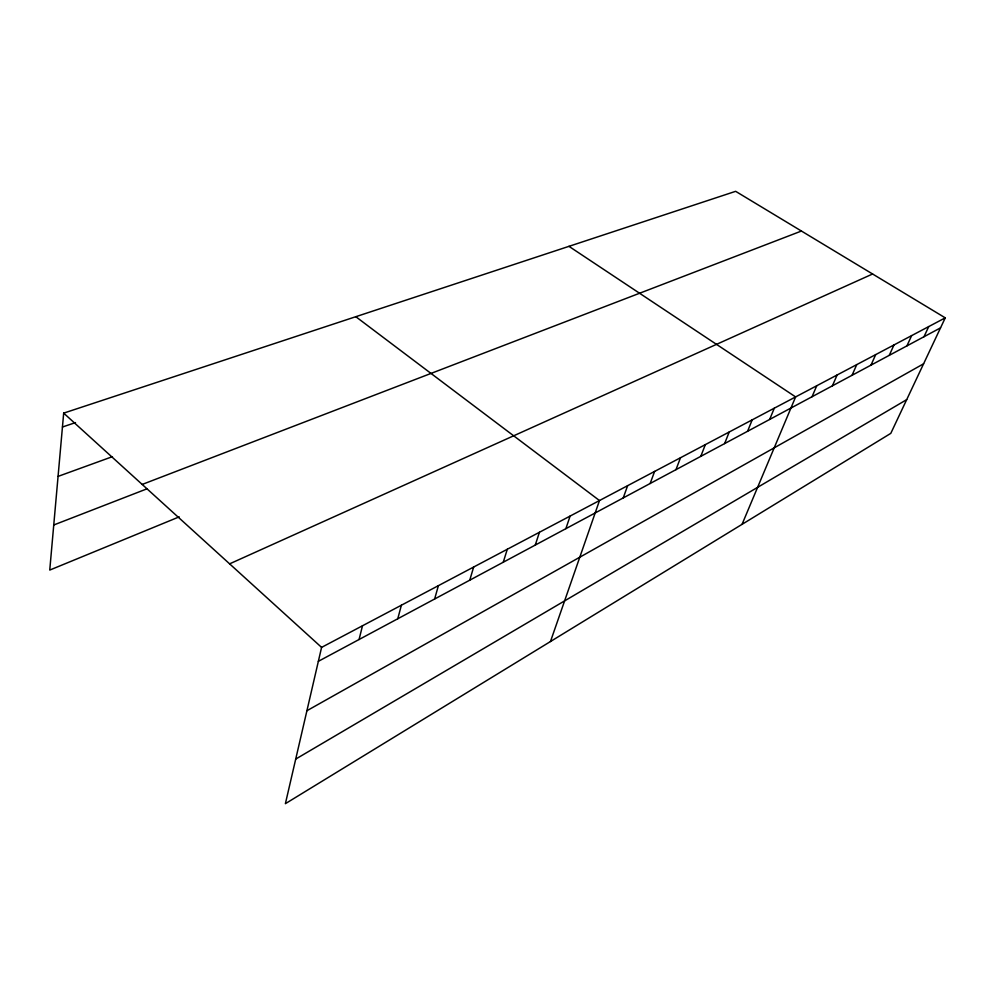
<?xml version="1.0" encoding="UTF-8"?>
<svg xmlns="http://www.w3.org/2000/svg" width="995" height="995" viewBox="0 0 995 995"><rect width="100%" height="100%" fill="white"/><g stroke="black" fill="none" stroke-linecap="round" stroke-linejoin="round"><path stroke-width="1.49" d="M945.25 317.853L321.584 647.384L285.391 803.674L890.799 433.36L945.25 317.853L735.641 191.326L63.68 413.124L49.75 570.073L179.224 516.853M359.071 639.511L362.491 625.768M397.776 618.753L401.383 605.221M434.628 599.002L438.397 585.669M469.752 580.184L473.657 567.038M503.259 562.225L507.288 549.265M535.273 545.061L539.414 532.288M565.881 528.656L570.11 516.069M550.471 641.539L599.487 500.547L355.812 316.696M623.243 497.91L627.634 485.672M650.158 483.495L654.611 471.419M675.978 469.652L680.493 457.75M700.791 456.357L705.343 444.616M724.634 443.571L729.223 431.992M747.581 431.283L752.195 419.853M769.657 419.442L774.309 408.174M742.046 524.353L795.614 396.918L568.953 246.337M812.057 396.719L816.746 385.749M832.417 385.811L837.118 374.991M852.043 375.289L856.757 364.605M870.986 365.14L875.699 354.593M889.269 355.339L893.995 344.929M906.93 345.862L911.656 335.601M924.007 336.708L928.733 326.571M295.726 759.073L906.694 399.642M306.908 710.729L923.596 363.797M318.35 661.327L940.536 327.865M229.609 563.854L872.603 273.998M53.755 524.987L147.123 488.769M142.198 484.441L801.423 231.039M58.071 476.394L112.447 456.655M62.449 427.004L75.508 422.601M63.68 413.124L321.584 647.384"/></g></svg>
